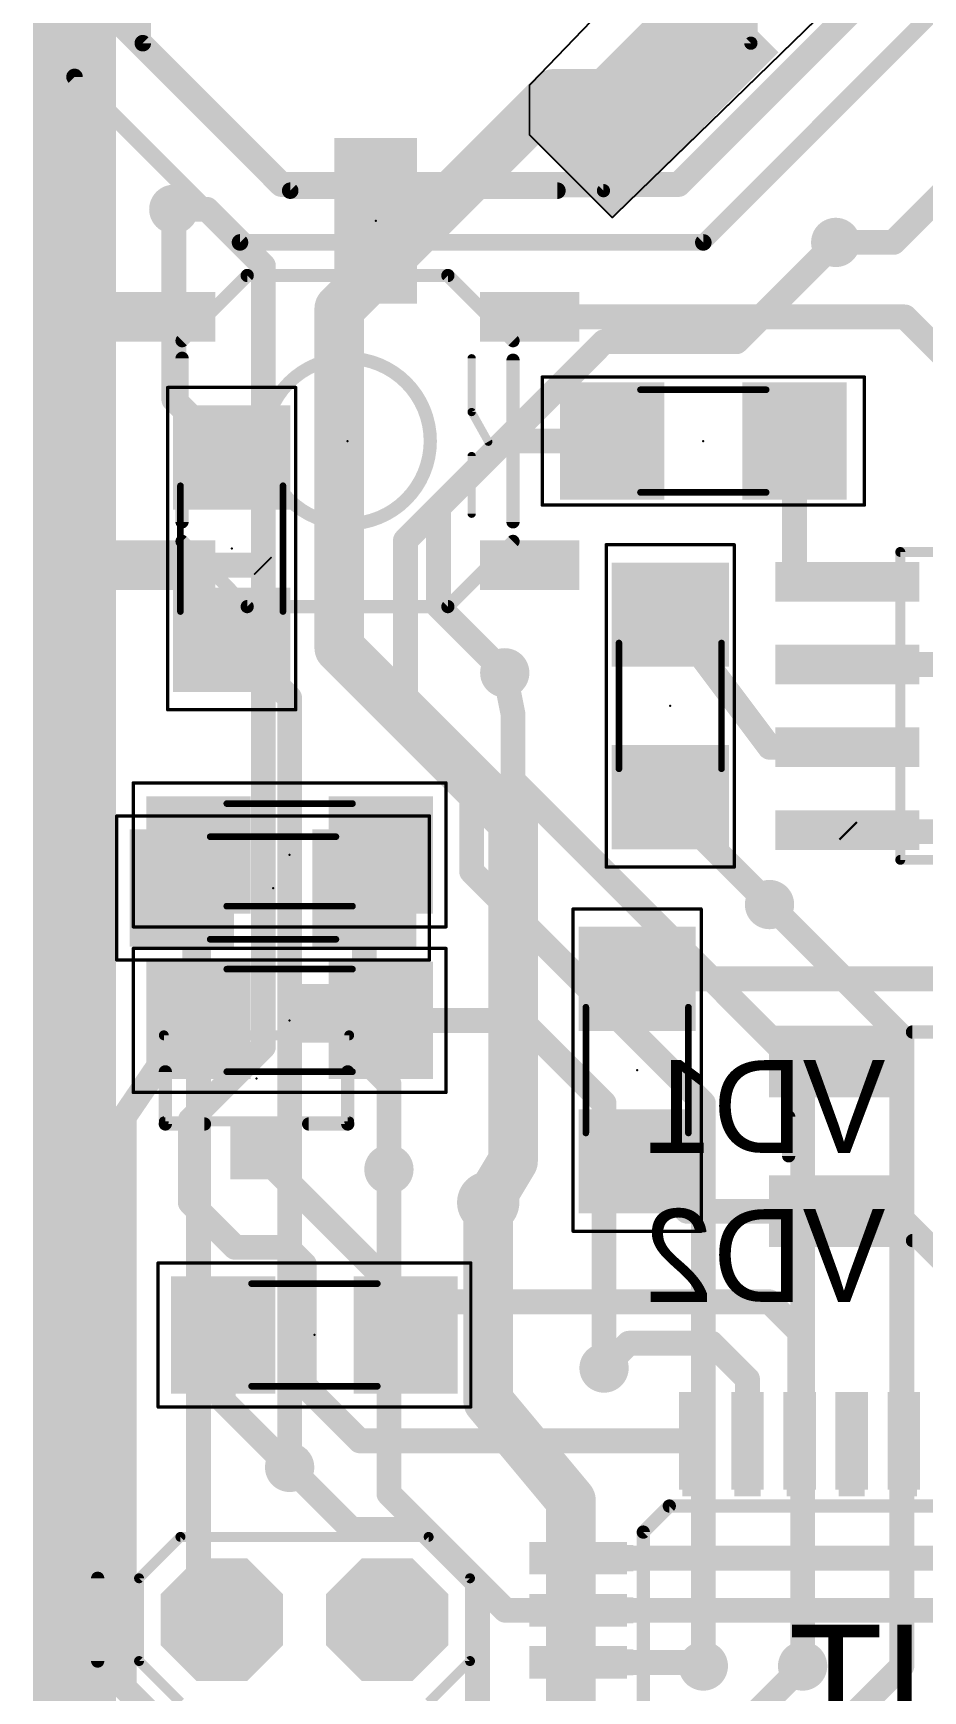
# Model space of a CAD drawing. Extents: x -0.6 to 31.5, y -1.9 to 65.7.
# Drawn here: x -0.64 to 13.02, y 17.4 to 42.83 of the extents above; entities that cross this region are included whole.
import ezdxf
from ezdxf.enums import TextEntityAlignment as Align

# ---------------------------------------------------------------- set-up
doc = ezdxf.new("R2010")
doc.units = 0
for name, color, linetype in [('1', 22, 'CONTINUOUS'), ('16', 175, 'CONTINUOUS'), ('17', 82, 'CONTINUOUS'), ('18', 82, 'CONTINUOUS'), ('21', 253, 'CONTINUOUS'), ('22', 253, 'CONTINUOUS'), ('23', 7, 'CONTINUOUS'), ('24', 7, 'CONTINUOUS'), ('39', 22, 'CONTINUOUS'), ('40', 175, 'CONTINUOUS'), ('51', 253, 'CONTINUOUS'), ('52', 253, 'CONTINUOUS')]:
    doc.layers.add(name, color=color, linetype=linetype)

# ---------------------------------------------------------------- blocks, each defined once
blk = doc.blocks.new('RECT')
blk.add_solid([(-0.5, -0.5), (0.5, -0.5), (-0.5, 0.5), (0.5, 0.5)])
blk = doc.blocks.new('OCTAGONP')
at = {"const_width": 0.5}
blk.add_lwpolyline([(-0.25, -0.1036), (-0.25, 0.1036), (-0.1036, 0.25), (0.1036, 0.25), (0.25, 0.1036), (0.25, -0.1036), (0.1036, -0.25), (-0.1036, -0.25), (-0.25, -0.1036), (-0.25, 0.1036)], dxfattribs=at)
blk = doc.blocks.new('ROUNDV')
at = {"const_width": 0.5}
blk.add_lwpolyline([(0, -0.25, 1), (0, 0.25, 1), (0, -0.25)], format="xyb", dxfattribs=at)

msp = doc.modelspace()

# ---------------------------------------------------------------- linework, layer by layer
at = {"layer": '1'}
for points, const_width in [([(10.287, 45.466), (6.985, 42.037)], 0.0254), ([(8.255, 40.005), (12.7, 44.323)], 0.0254), ([(7.359, 41.903), (4.064, 38.608)], 0.762), ([(8.897, 41.903), (7.359, 41.903)], 0.762), ([(6.985, 42.037), (6.985, 41.275)], 0.0254), ([(14.475, 41.529), (12.57, 39.624)], 0.381), ([(6.985, 41.275), (8.255, 40.005)], 0.0254), ([(2.032, 40.132), (1.524, 40.132)], 0.381), ([(2.8995, 39.2645), (2.032, 40.132)], 0.381), ([(12.57, 39.624), (11.684, 39.624)], 0.381), ([(2.8995, 34.6542), (2.8995, 39.2645)], 0.381), ([(4.064, 38.608), (4.064, 33.401)], 0.762), ([(6.985, 38.481), (12.745, 38.481)], 0.381), ([(12.745, 38.481), (13.716, 37.51)], 0.381), ([(6.604, 36.576), (5.588, 35.56)], 0.381), ([(8.252, 36.576), (6.604, 36.576)], 0.381), ([(11.052, 34.417), (11.052, 36.576)], 0.381), ([(5.588, 35.56), (5.588, 34.036)], 0.381), ([(1.397, 34.671), (2.8827, 34.671)], 0.381), ([(2.8827, 34.671), (2.8995, 34.6542)], 0.381), ([(2.8995, 27.2811), (2.8995, 34.6542)], 0.381), ([(11.8618, 34.417), (11.052, 34.417)], 0.381), ([(5.588, 34.036), (6.604, 33.02)], 0.381), ([(10.671, 31.877), (9.144, 33.912)], 0.381), ([(4.064, 33.401), (6.731, 30.734)], 0.762), ([(11.8618, 33.147), (11.8619, 33.1471)], 0.381), ([(11.8619, 33.1471), (13.716, 33.1471)], 0.381), ([(11.8618, 31.877), (10.671, 31.877)], 0.381), ([(9.144, 31.112), (9.02, 31.112)], 0.381), ([(9.02, 31.112), (10.668, 29.464)], 0.381), ([(6.731, 30.734), (6.731, 25.527)], 0.762), ([(11.8618, 30.607), (11.8862, 30.5826)], 0.381), ([(11.8862, 30.5826), (13.716, 30.5826)], 0.381), ([(1.844, 29.522), (1.648, 29.718)], 0.381), ([(4.448, 28.501), (4.448, 29.718)], 0.381), ([(1.844, 27.797), (1.844, 29.522)], 0.381), ([(3.744, 27.797), (4.448, 28.501)], 0.381), ([(8.766, 28.07), (8.636, 28.324)], 0.381), ([(8.636, 28.324), (13.716, 28.324)], 0.381), ([(9.144, 28.448), (8.766, 28.07)], 0.381), ([(0.762, 26.207), (1.844, 27.797)], 0.381), ([(4.826, 26.715), (3.744, 27.797)], 0.381), ([(1.778, 26.1596), (2.8995, 27.2811)], 0.381), ([(4.826, 25.4), (4.826, 26.715)], 0.381), ([(0.762, 17.4498), (0.762, 26.207)], 0.381), ([(1.778, 24.892), (1.778, 26.1596)], 0.381), ([(2.794, 25.697), (2.794, 25.6928)], 0.381), ([(2.794, 25.6928), (5.3549, 23.1319)], 0.381), ([(6.731, 25.527), (6.35, 24.892)], 0.762), ([(8.7645, 25.3955), (8.636, 25.524)], 0.381), ([(8.7645, 25.3955), (9.148, 25.012)], 0.381), ([(9.402, 24.758), (8.7645, 25.3955)], 0.381), ([(2.4655, 24.2045), (1.778, 24.892)], 0.381), ([(11.612, 24.758), (9.402, 24.758)], 0.381), ([(12.58, 24.758), (11.612, 24.758)], 0.381), ([(13.462, 23.876), (12.58, 24.758)], 0.381), ([(3.2671, 24.2045), (2.4655, 24.2045)], 0.381), ([(3.5275, 23.9441), (3.2671, 24.2045)], 0.381), ([(3.5275, 22.0869), (3.5275, 23.9441)], 0.381), ([(5.3549, 23.1319), (5.591, 23.368)], 0.381), ([(10.668, 23.368), (5.591, 23.368)], 0.381), ([(11.13, 22.906), (10.668, 23.368)], 0.381), ([(5.3549, 23.1319), (5.083, 22.86)], 0.381), ([(2.283, 22.86), (2.283, 21.847)], 0.381), ([(8.509, 22.733), (8.128, 22.352)], 0.381), ([(9.779, 22.733), (8.509, 22.733)], 0.381), ([(10.33, 22.182), (9.779, 22.733)], 0.381), ([(11.13, 21.235), (11.13, 22.906)], 0.381), ([(4.3794, 21.235), (3.5275, 22.0869)], 0.381), ([(10.33, 21.235), (10.33, 22.182)], 0.381), ([(2.283, 21.847), (3.302, 20.828)], 0.381), ([(9.53, 21.235), (4.3794, 21.235)], 0.381), ([(3.302, 20.828), (4.2515, 19.8785)], 0.381), ([(4.2515, 19.8755), (4.2515, 19.8785)], 0.381), ([(5.374, 19.8755), (4.2515, 19.8755)], 0.381), ([(5.374, 19.8755), (6.6145, 18.635)], 0.381), ([(14.093, 19.435), (7.73, 19.435)], 0.381), ([(6.6145, 18.635), (7.73, 18.635)], 0.381), ([(7.73, 18.635), (13.2538, 18.635)], 0.381), ([(7.73, 17.835), (9.597, 17.835)], 0.381), ([(9.597, 17.835), (9.652, 17.78)], 0.381), ([(9.906, 16.51), (11.176, 17.78)], 0.381), ([(2.2606, 15.9512), (0.762, 17.4498)], 0.381)]:
    msp.add_lwpolyline(points, dxfattribs=dict(at, const_width=const_width))
for points, const_width in [([(7.359, 42.0935, 1), (7.359, 41.7125)], 0.381), ([(7.4937, 41.7683, 1), (7.2243, 42.0377)], 0.381), ([(8.897, 41.7125, 1), (8.897, 42.0935)], 0.381), ([(6.9914, 42.037, 1), (6.9787, 42.037)], 0.0127), ([(6.9804, 42.0414, 1), (6.9896, 42.0326)], 0.0127), ([(6.9895, 41.2795, 1), (6.9805, 41.2705)], 0.0127), ([(6.9787, 41.275, 1), (6.9914, 41.275)], 0.0127), ([(1.524, 40.2273, 1), (1.524, 40.0368)], 0.1905), ([(2.0994, 40.1994, 1), (1.9646, 40.0646)], 0.1905), ([(2.032, 40.0368, 1), (2.032, 40.2273)], 0.1905), ([(8.2506, 40.0096, 1), (8.2594, 40.0004)], 0.0127), ([(8.2505, 40.0005, 1), (8.2595, 40.0095)], 0.0127), ([(11.684, 39.7193, 1), (11.684, 39.5288)], 0.1905), ([(12.5026, 39.6914, 1), (12.6374, 39.5566)], 0.1905), ([(12.57, 39.5288, 1), (12.57, 39.7193)], 0.1905), ([(2.9948, 39.2645, 1), (2.8043, 39.2645)], 0.1905), ([(2.8321, 39.1971, 1), (2.9669, 39.3319)], 0.1905), ([(4.2545, 38.608, 1), (3.8735, 38.608)], 0.381), ([(3.9293, 38.7427, 1), (4.1987, 38.4733)], 0.381), ([(6.985, 38.5763, 1), (6.985, 38.3858)], 0.1905), ([(12.8124, 38.5484, 1), (12.6776, 38.4136)], 0.1905), ([(12.745, 38.3858, 1), (12.745, 38.5763)], 0.1905), ([(6.604, 36.6713, 1), (6.604, 36.4808)], 0.1905), ([(6.6714, 36.5086, 1), (6.5366, 36.6434)], 0.1905), ([(8.252, 36.4808, 1), (8.252, 36.6713)], 0.1905), ([(11.1473, 36.576, 1), (10.9568, 36.576)], 0.1905), ([(5.5206, 35.6274, 1), (5.6554, 35.4926)], 0.1905), ([(5.6833, 35.56, 1), (5.4928, 35.56)], 0.1905), ([(1.397, 34.7662, 1), (1.397, 34.5757)], 0.1905), ([(2.9501, 34.7384, 1), (2.8154, 34.6036)], 0.1905), ([(2.8827, 34.5757, 1), (2.8827, 34.7662)], 0.1905), ([(2.9948, 34.6542, 1), (2.8043, 34.6542)], 0.1905), ([(2.8043, 34.6542, 1), (2.9948, 34.6542)], 0.1905), ([(2.8321, 34.5869, 1), (2.9669, 34.7216)], 0.1905), ([(11.052, 34.5123, 1), (11.052, 34.3218)], 0.1905), ([(11.8618, 34.3218, 1), (11.8618, 34.5123)], 0.1905), ([(10.9568, 34.417, 1), (11.1473, 34.417)], 0.1905), ([(5.6554, 34.1034, 1), (5.5206, 33.9686)], 0.1905), ([(5.4928, 34.036, 1), (5.6833, 34.036)], 0.1905), ([(9.2202, 33.9692, 1), (9.0678, 33.8548)], 0.1905), ([(4.1987, 33.5357, 1), (3.9293, 33.2663)], 0.381), ([(3.8735, 33.401, 1), (4.2545, 33.401)], 0.381), ([(11.8619, 33.2424, 1), (11.8619, 33.0519)], 0.1905), ([(11.9293, 33.0798, 1), (11.7946, 33.2145)], 0.1905), ([(6.5366, 32.9526, 1), (6.6714, 33.0874)], 0.1905), ([(11.7944, 33.2144, 1), (11.9292, 33.0796)], 0.1905), ([(10.671, 31.9723, 1), (10.671, 31.7818)], 0.1905), ([(11.8618, 31.7818, 1), (11.8618, 31.9723)], 0.1905), ([(10.5948, 31.8198, 1), (10.7472, 31.9342)], 0.1905), ([(9.0874, 31.1794, 1), (8.9526, 31.0446)], 0.1905), ([(9.02, 31.2073, 1), (9.02, 31.0168)], 0.1905), ([(9.144, 31.0168, 1), (9.144, 31.2073)], 0.1905), ([(6.9215, 30.734, 1), (6.5405, 30.734)], 0.381), ([(6.5963, 30.5993, 1), (6.8657, 30.8687)], 0.381), ([(11.9292, 30.6744, 1), (11.7944, 30.5396)], 0.1905), ([(11.8862, 30.6779, 1), (11.8862, 30.4874)], 0.1905), ([(11.8188, 30.5153, 1), (11.9535, 30.65)], 0.1905), ([(1.7154, 29.7854, 1), (1.5806, 29.6506)], 0.1905), ([(4.5433, 29.718, 1), (4.3528, 29.718)], 0.1905), ([(1.9393, 29.522, 1), (1.7488, 29.522)], 0.1905), ([(1.7766, 29.4546, 1), (1.9114, 29.5894)], 0.1905), ([(10.6006, 29.3966, 1), (10.7354, 29.5314)], 0.1905), ([(4.3528, 28.501, 1), (4.5433, 28.501)], 0.1905), ([(4.5154, 28.4336, 1), (4.3806, 28.5684)], 0.1905), ([(8.7208, 28.3674, 1), (8.5512, 28.2806)], 0.1905), ([(8.636, 28.4193, 1), (8.636, 28.2288)], 0.1905), ([(9.2114, 28.3806, 1), (9.0766, 28.5154)], 0.1905), ([(1.9227, 27.7434, 1), (1.7653, 27.8506)], 0.1905), ([(3.8114, 27.8644, 1), (3.6766, 27.7296)], 0.1905), ([(8.6986, 28.1374, 1), (8.8334, 28.0026)], 0.1905), ([(8.6812, 28.0266, 1), (8.8508, 28.1134)], 0.1905), ([(1.7488, 27.797, 1), (1.9393, 27.797)], 0.1905), ([(3.6766, 27.8644, 1), (3.8114, 27.7296)], 0.1905), ([(2.9669, 27.2138, 1), (2.8321, 27.3485)], 0.1905), ([(2.8043, 27.2811, 1), (2.9948, 27.2811)], 0.1905), ([(4.9213, 26.715, 1), (4.7308, 26.715)], 0.1905), ([(4.7586, 26.6476, 1), (4.8934, 26.7824)], 0.1905), ([(0.8573, 26.207, 1), (0.6667, 26.207)], 0.1905), ([(0.6833, 26.2606, 1), (0.8407, 26.1534)], 0.1905), ([(1.8733, 26.1596, 1), (1.6827, 26.1596)], 0.1905), ([(1.7106, 26.227, 1), (1.8454, 26.0923)], 0.1905), ([(2.8893, 25.697, 1), (2.6987, 25.697)], 0.1905), ([(2.8614, 25.7602, 1), (2.7266, 25.6255)], 0.1905), ([(2.6987, 25.6928, 1), (2.8893, 25.6928)], 0.1905), ([(6.5405, 25.527, 1), (6.9215, 25.527)], 0.381), ([(6.8944, 25.429, 1), (6.5676, 25.625)], 0.381), ([(8.7034, 25.5914, 1), (8.5686, 25.4566)], 0.1905), ([(4.7308, 25.4, 1), (4.9213, 25.4)], 0.1905), ([(8.8318, 25.4629, 1), (8.6971, 25.3282)], 0.1905), ([(8.8318, 25.4629, 1), (8.6971, 25.3282)], 0.1905), ([(8.6971, 25.3282, 1), (8.8318, 25.4629)], 0.1905), ([(1.8454, 24.9594, 1), (1.7106, 24.8246)], 0.1905), ([(1.6827, 24.892, 1), (1.8733, 24.892)], 0.1905), ([(6.1866, 24.99, 1), (6.5134, 24.794)], 0.381), ([(9.0806, 24.9446, 1), (9.2154, 25.0794)], 0.1905), ([(9.402, 24.8533, 1), (9.402, 24.6628)], 0.1905), ([(11.612, 24.8533, 1), (11.612, 24.6628)], 0.1905), ([(11.612, 24.6628, 1), (11.612, 24.8533)], 0.1905), ([(12.6474, 24.8254, 1), (12.5126, 24.6906)], 0.1905), ([(12.58, 24.6628, 1), (12.58, 24.8533)], 0.1905), ([(9.3346, 24.6906, 1), (9.4694, 24.8254)], 0.1905), ([(2.4655, 24.2997, 1), (2.4655, 24.1092)], 0.1905), ([(2.3981, 24.1371, 1), (2.5329, 24.2719)], 0.1905), ([(3.3345, 24.2719, 1), (3.1998, 24.1371)], 0.1905), ([(3.2671, 24.1092, 1), (3.2671, 24.2997)], 0.1905), ([(3.6228, 23.9441, 1), (3.4323, 23.9441)], 0.1905), ([(3.4601, 23.8768, 1), (3.5949, 24.0115)], 0.1905), ([(5.591, 23.4633, 1), (5.591, 23.2728)], 0.1905), ([(5.6584, 23.3006, 1), (5.5236, 23.4354)], 0.1905), ([(10.7354, 23.4354, 1), (10.6006, 23.3006)], 0.1905), ([(10.668, 23.2728, 1), (10.668, 23.4633)], 0.1905), ([(5.2876, 23.1993, 1), (5.4223, 23.0646)], 0.1905), ([(5.4223, 23.0646, 1), (5.2876, 23.1993)], 0.1905), ([(5.2876, 23.0646, 1), (5.4223, 23.1993)], 0.1905), ([(2.3782, 22.86, 1), (2.1877, 22.86)], 0.1905), ([(5.0156, 22.9274, 1), (5.1504, 22.7926)], 0.1905), ([(8.509, 22.8283, 1), (8.509, 22.6378)], 0.1905), ([(8.5764, 22.6656, 1), (8.4416, 22.8004)], 0.1905), ([(9.8464, 22.8004, 1), (9.7116, 22.6656)], 0.1905), ([(9.779, 22.6378, 1), (9.779, 22.8283)], 0.1905), ([(11.2253, 22.906, 1), (11.0348, 22.906)], 0.1905), ([(11.0627, 22.8386, 1), (11.1974, 22.9733)], 0.1905), ([(8.0606, 22.4194, 1), (8.1954, 22.2846)], 0.1905), ([(3.5949, 22.1542, 1), (3.4601, 22.0195)], 0.1905), ([(3.4323, 22.0869, 1), (3.6228, 22.0869)], 0.1905), ([(10.4253, 22.182, 1), (10.2348, 22.182)], 0.1905), ([(10.2627, 22.1146, 1), (10.3974, 22.2493)], 0.1905), ([(2.3504, 21.9144, 1), (2.2156, 21.7796)], 0.1905), ([(2.1877, 21.847, 1), (2.3782, 21.847)], 0.1905), ([(4.3794, 21.3303, 1), (4.3794, 21.1398)], 0.1905), ([(4.312, 21.1677, 1), (4.4467, 21.3024)], 0.1905), ([(9.53, 21.1398, 1), (9.53, 21.3303)], 0.1905), ([(10.2348, 21.235, 1), (10.4253, 21.235)], 0.1905), ([(11.0348, 21.235, 1), (11.2253, 21.235)], 0.1905), ([(3.3694, 20.8954, 1), (3.2346, 20.7606)], 0.1905), ([(3.2346, 20.7606, 1), (3.3694, 20.8954)], 0.1905), ([(4.3468, 19.8785, 1), (4.1562, 19.8785)], 0.1905), ([(4.2515, 19.9708, 1), (4.2515, 19.7803)], 0.1905), ([(4.1562, 19.8755, 1), (4.3468, 19.8755)], 0.1905), ([(4.1841, 19.8111, 1), (4.3189, 19.9459)], 0.1905), ([(5.4414, 19.9429, 1), (5.3066, 19.8081)], 0.1905), ([(5.374, 19.7803, 1), (5.374, 19.9708)], 0.1905), ([(7.73, 19.5303, 1), (7.73, 19.3398)], 0.1905), ([(6.6145, 18.7303, 1), (6.6145, 18.5398)], 0.1905), ([(7.73, 18.7303, 1), (7.73, 18.5398)], 0.1905), ([(7.73, 18.5398, 1), (7.73, 18.7303)], 0.1905), ([(6.5471, 18.5677, 1), (6.6818, 18.7024)], 0.1905), ([(7.73, 17.9303, 1), (7.73, 17.7398)], 0.1905), ([(9.6643, 17.9024, 1), (9.5296, 17.7677)], 0.1905), ([(9.5846, 17.7126, 1), (9.7194, 17.8474)], 0.1905), ([(9.597, 17.7398, 1), (9.597, 17.9303)], 0.1905), ([(11.2434, 17.7126, 1), (11.1086, 17.8474)], 0.1905), ([(0.8294, 17.5172, 1), (0.6946, 17.3824)], 0.1905), ([(0.6667, 17.4498, 1), (0.8573, 17.4498)], 0.1905)]:
    msp.add_lwpolyline(points, format="xyb", dxfattribs=dict(at, const_width=const_width))
at = {"layer": '16'}
for points, const_width in [([(9.271, 40.513), (13.208, 44.45)], 0.381), ([(0, 43.688), (3.175, 40.513)], 0.381), ([(9.652, 39.624), (13.462, 43.434)], 0.254), ([(0, 0), (0, 42.164)], 0.254), ([(0, 42.164), (2.54, 39.624)], 0.254), ([(3.175, 40.513), (9.271, 40.513)], 0.381), ([(1.524, 37.214), (1.524, 40.132)], 0.381), ([(2.54, 39.624), (9.652, 39.624)], 0.254), ([(10.16, 38.1), (11.684, 39.624)], 0.381), ([(5.08, 35.052), (8.128, 38.1)], 0.381), ([(8.128, 38.1), (10.16, 38.1)], 0.381), ([(2.413, 36.325), (1.524, 37.214)], 0.381), ([(3.048, 36.96), (2.413, 36.325)], 0.381), ([(5.08, 32.512), (5.08, 35.052)], 0.381), ([(3.302, 32.636), (2.413, 33.525)], 0.381), ([(6.731, 32.385), (6.604, 33.02)], 0.381), ([(3.302, 20.828), (3.302, 32.636)], 0.381), ([(6.096, 31.496), (5.08, 32.512)], 0.381), ([(6.731, 31.369), (6.731, 32.385)], 0.381), ([(6.096, 29.972), (6.096, 31.496)], 0.381), ([(11.176, 26.924), (6.731, 31.369)], 0.381), ([(1.902, 30.226), (1.902, 27.686)], 0.381), ([(9.652, 26.416), (6.096, 29.972)], 0.381), ([(12.7, 27.432), (10.668, 29.464)], 0.381), ([(1.902, 27.686), (1.902, 18.8498)], 0.381), ([(4.702, 27.686), (6.858, 27.686)], 0.381), ([(6.858, 27.686), (8.128, 26.416)], 0.381), ([(12.7, 17.78), (12.7, 27.432)], 0.381), ([(11.176, 17.78), (11.176, 26.924)], 0.381), ([(8.128, 26.416), (8.128, 22.352)], 0.381), ([(9.652, 17.78), (9.652, 26.416)], 0.381), ([(4.826, 20.4235), (4.826, 25.4)], 0.381), ([(6.35, 24.892), (6.35, 21.844)], 0.762), ([(6.35, 21.844), (7.62, 20.32)], 0.762), ([(6.1849, 19.0646), (4.826, 20.4235)], 0.381), ([(7.62, 20.32), (7.62, 10.16)], 0.762), ([(6.1849, 9.7155), (6.1849, 19.0646)], 0.381), ([(1.902, 18.8498), (2.2606, 18.4912)], 0.381), ([(10.414, 15.494), (12.7, 17.78)], 0.381)]:
    msp.add_lwpolyline(points, dxfattribs=dict(at, const_width=const_width))
for points, const_width in [([(0.0635, 42.164, 1), (-0.0635, 42.164)], 0.127), ([(0.0449, 42.2089, 1), (-0.0449, 42.1191)], 0.127), ([(3.175, 40.6083, 1), (3.175, 40.4178)], 0.1905), ([(9.271, 40.4178, 1), (9.271, 40.6083)], 0.1905), ([(3.1076, 40.4456, 1), (3.2424, 40.5804)], 0.1905), ([(9.2036, 40.5804, 1), (9.3384, 40.4456)], 0.1905), ([(1.6193, 40.132, 1), (1.4287, 40.132)], 0.1905), ([(2.54, 39.6875, 1), (2.54, 39.5605)], 0.127), ([(2.4951, 39.5791, 1), (2.5849, 39.6689)], 0.127), ([(9.6071, 39.6689, 1), (9.6969, 39.5791)], 0.127), ([(9.652, 39.5605, 1), (9.652, 39.6875)], 0.127), ([(11.7514, 39.5566, 1), (11.6166, 39.6914)], 0.1905), ([(8.128, 38.1953, 1), (8.128, 38.0048)], 0.1905), ([(8.1954, 38.0326, 1), (8.0606, 38.1674)], 0.1905), ([(10.0926, 38.1674, 1), (10.2274, 38.0326)], 0.1905), ([(10.16, 38.0048, 1), (10.16, 38.1953)], 0.1905), ([(1.5914, 37.2814, 1), (1.4566, 37.1466)], 0.1905), ([(1.4287, 37.214, 1), (1.6193, 37.214)], 0.1905), ([(3.1154, 36.8926, 1), (2.9806, 37.0274)], 0.1905), ([(2.3456, 36.3924, 1), (2.4804, 36.2576)], 0.1905), ([(2.3456, 36.2576, 1), (2.4804, 36.3924)], 0.1905), ([(5.0126, 35.1194, 1), (5.1474, 34.9846)], 0.1905), ([(5.1753, 35.052, 1), (4.9848, 35.052)], 0.1905), ([(2.4804, 33.5924, 1), (2.3456, 33.4576)], 0.1905), ([(6.6974, 33.0387, 1), (6.5106, 33.0013)], 0.1905), ([(3.3973, 32.636, 1), (3.2067, 32.636)], 0.1905), ([(3.2346, 32.5686, 1), (3.3694, 32.7034)], 0.1905), ([(5.1474, 32.5794, 1), (5.0126, 32.4446)], 0.1905), ([(4.9848, 32.512, 1), (5.1753, 32.512)], 0.1905), ([(6.8263, 32.385, 1), (6.6358, 32.385)], 0.1905), ([(6.6376, 32.3663, 1), (6.8244, 32.4037)], 0.1905), ([(6.1913, 31.496, 1), (6.0008, 31.496)], 0.1905), ([(6.0286, 31.4286, 1), (6.1634, 31.5634)], 0.1905), ([(6.7984, 31.4364, 1), (6.6636, 31.3016)], 0.1905), ([(6.6358, 31.369, 1), (6.8263, 31.369)], 0.1905), ([(1.9973, 30.226, 1), (1.8068, 30.226)], 0.1905), ([(6.1634, 30.0394, 1), (6.0286, 29.9046)], 0.1905), ([(6.0008, 29.972, 1), (6.1913, 29.972)], 0.1905), ([(10.7354, 29.5314, 1), (10.6006, 29.3966)], 0.1905), ([(1.9973, 27.686, 1), (1.8068, 27.686)], 0.1905), ([(1.8068, 27.686, 1), (1.9973, 27.686)], 0.1905), ([(4.702, 27.7812, 1), (4.702, 27.5907)], 0.1905), ([(6.9254, 27.7534, 1), (6.7906, 27.6186)], 0.1905), ([(6.858, 27.5907, 1), (6.858, 27.7812)], 0.1905), ([(12.7953, 27.432, 1), (12.6048, 27.432)], 0.1905), ([(12.6326, 27.3646, 1), (12.7674, 27.4994)], 0.1905), ([(11.2713, 26.924, 1), (11.0808, 26.924)], 0.1905), ([(11.1086, 26.8566, 1), (11.2434, 26.9914)], 0.1905), ([(8.2233, 26.416, 1), (8.0328, 26.416)], 0.1905), ([(8.0606, 26.3486, 1), (8.1954, 26.4834)], 0.1905), ([(9.7473, 26.416, 1), (9.5568, 26.416)], 0.1905), ([(9.5846, 26.3486, 1), (9.7194, 26.4834)], 0.1905), ([(4.9213, 25.4, 1), (4.7308, 25.4)], 0.1905), ([(6.5405, 24.892, 1), (6.1595, 24.892)], 0.381), ([(8.0328, 22.352, 1), (8.2233, 22.352)], 0.1905), ([(6.4963, 21.966, 1), (6.2037, 21.722)], 0.381), ([(6.1595, 21.844, 1), (6.5405, 21.844)], 0.381), ([(3.2067, 20.828, 1), (3.3973, 20.828)], 0.1905), ([(4.8934, 20.4909, 1), (4.7586, 20.3561)], 0.1905), ([(7.8105, 20.32, 1), (7.4295, 20.32)], 0.381), ([(7.4737, 20.198, 1), (7.7663, 20.442)], 0.381), ([(4.7308, 20.4235, 1), (4.9213, 20.4235)], 0.1905), ([(6.2802, 19.0646, 1), (6.0897, 19.0646)], 0.1905), ([(6.1175, 18.9972, 1), (6.2523, 19.132)], 0.1905), ([(1.9694, 18.9172, 1), (1.8346, 18.7824)], 0.1905), ([(1.8068, 18.8498, 1), (1.9973, 18.8498)], 0.1905), ([(2.1932, 18.4238, 1), (2.328, 18.5586)], 0.1905), ([(9.5568, 17.78, 1), (9.7473, 17.78)], 0.1905), ([(11.0808, 17.78, 1), (11.2713, 17.78)], 0.1905), ([(12.6048, 17.78, 1), (12.7953, 17.78)], 0.1905), ([(12.7674, 17.7126, 1), (12.6326, 17.8474)], 0.1905)]:
    msp.add_lwpolyline(points, format="xyb", dxfattribs=dict(at, const_width=const_width))
at = {"layer": '21'}
for points, const_width in [([(0, 62.484), (0, 2.54)], 1.27), ([(1.0481, 42.6808), (1.0481, 46.7821)], 0.254), ([(3.3108, 40.4181), (1.0481, 42.6808)], 0.254), ([(7.4121, 40.4181), (3.3108, 40.4181)], 0.254), ([(2.651, 39.116), (5.731, 39.116)], 0.2032), ([(1.651, 35.336), (1.651, 37.846)], 0.2032), ([(6.731, 37.816), (6.731, 35.336)], 0.2032), ([(16.281, 34.874), (12.675, 34.874)], 0.1524), ([(5.731, 34.036), (2.651, 34.036)], 0.2032), ([(12.675, 30.15), (16.281, 30.15)], 0.1524), ([(12.862, 27.508), (14.062, 27.508)], 0.2032), ([(1.394, 26.097), (1.394, 26.897)], 0.2032), ([(4.194, 26.097), (4.194, 26.897)], 0.2032), ([(10.962, 25.608), (10.962, 26.208)], 0.2032), ([(1.994, 26.097), (1.394, 26.097)], 0.2032), ([(3.594, 26.097), (4.194, 26.097)], 0.2032), ([(14.062, 24.308), (12.862, 24.308)], 0.2032), ([(8.73, 19.835), (9.13, 20.235)], 0.2032), ([(9.13, 20.235), (17.93, 20.235)], 0.2032), ([(8.73, 11.035), (8.73, 19.835)], 0.2032), ([(1.6256, 19.7612), (0.9906, 19.1262)], 0.1524), ([(1.6256, 19.7612), (5.4356, 19.7612)], 0.1524), ([(5.4356, 19.7612), (6.0706, 19.1262)], 0.1524), ([(0.3556, 19.1262), (0.3556, 17.8562)], 0.2032), ([(0.9906, 19.1262), (0.9906, 17.8562)], 0.1524), ([(6.0706, 19.1262), (6.0706, 17.8562)], 0.1524), ([(0.9906, 17.8562), (1.6256, 17.2212)], 0.1524), ([(6.0706, 17.8562), (5.4356, 17.2212)], 0.1524)]:
    msp.add_lwpolyline(points, dxfattribs=dict(at, const_width=const_width))
for points, const_width in [([(1.093, 42.7257, 1), (1.0032, 42.6359)], 0.127), ([(0.9846, 42.6808, 1), (1.1116, 42.6808)], 0.127), ([(3.3108, 40.4816, 1), (3.3108, 40.3546)], 0.127), ([(3.2659, 40.3732, 1), (3.3557, 40.463)], 0.127), ([(7.4121, 40.3546, 1), (7.4121, 40.4816)], 0.127), ([(2.651, 39.1668, 1), (2.651, 39.0652)], 0.1016), ([(5.731, 39.0652, 1), (5.731, 39.1668)], 0.1016), ([(1.7018, 37.846, 1), (1.6002, 37.846)], 0.1016), ([(4.191, 35.306, 1), (4.191, 37.846, 1), (4.191, 35.306)], 0.2032), ([(6.7818, 37.816, 1), (6.6802, 37.816)], 0.1016), ([(1.6002, 35.336, 1), (1.7018, 35.336)], 0.1016), ([(6.6802, 35.336, 1), (6.7818, 35.336)], 0.1016), ([(12.675, 34.9121, 1), (12.675, 34.8359)], 0.0762), ([(2.651, 34.0868, 1), (2.651, 33.9852)], 0.1016), ([(5.731, 33.9852, 1), (5.731, 34.0868)], 0.1016), ([(12.675, 30.1881, 1), (12.675, 30.1119)], 0.0762), ([(12.862, 27.5588, 1), (12.862, 27.4572)], 0.1016), ([(1.4448, 26.897, 1), (1.3432, 26.897)], 0.1016), ([(4.2448, 26.897, 1), (4.1432, 26.897)], 0.1016), ([(11.0128, 26.208, 1), (10.9112, 26.208)], 0.1016), ([(1.394, 26.1478, 1), (1.394, 26.0462)], 0.1016), ([(1.3432, 26.097, 1), (1.4448, 26.097)], 0.1016), ([(1.994, 26.0462, 1), (1.994, 26.1478)], 0.1016), ([(3.594, 26.1478, 1), (3.594, 26.0462)], 0.1016), ([(4.1432, 26.097, 1), (4.2448, 26.097)], 0.1016), ([(4.194, 26.0462, 1), (4.194, 26.1478)], 0.1016), ([(10.9112, 25.608, 1), (11.0128, 25.608)], 0.1016), ([(12.862, 24.3588, 1), (12.862, 24.2572)], 0.1016), ([(9.13, 20.2858, 1), (9.13, 20.1842)], 0.1016), ([(9.1659, 20.1991, 1), (9.0941, 20.2709)], 0.1016), ([(8.7808, 19.835, 1), (8.6792, 19.835)], 0.1016), ([(8.6941, 19.8709, 1), (8.7659, 19.7991)], 0.1016), ([(1.6256, 19.7993, 1), (1.6256, 19.7231)], 0.0762), ([(1.6525, 19.7343, 1), (1.5987, 19.7881)], 0.0762), ([(5.4625, 19.7881, 1), (5.4087, 19.7343)], 0.0762), ([(5.4356, 19.7231, 1), (5.4356, 19.7993)], 0.0762), ([(0.4064, 19.1262, 1), (0.3048, 19.1262)], 0.1016), ([(1.0287, 19.1262, 1), (0.9525, 19.1262)], 0.0762), ([(0.9637, 19.1531, 1), (1.0175, 19.0993)], 0.0762), ([(6.1087, 19.1262, 1), (6.0325, 19.1262)], 0.0762), ([(6.0437, 19.0993, 1), (6.0975, 19.1531)], 0.0762), ([(0.3048, 17.8562, 1), (0.4064, 17.8562)], 0.1016), ([(0.9525, 17.8562, 1), (1.0287, 17.8562)], 0.0762), ([(1.0175, 17.8831, 1), (0.9637, 17.8293)], 0.0762), ([(6.0325, 17.8562, 1), (6.1087, 17.8562)], 0.0762), ([(6.0975, 17.8293, 1), (6.0437, 17.8831)], 0.0762)]:
    msp.add_lwpolyline(points, format="xyb", dxfattribs=dict(at, const_width=const_width))
at = {"layer": '22', "const_width": 0.762}
for points in [[(0, 43.125), (0, 42.8964)], [(0, 41.4867), (0, 37.5356)], [(0, 36.1259), (0, 35.8973)], [(0, 34.4876), (0, 30.5364)], [(0, 29.1267), (0, 28.8981)], [(0, 27.4884), (0, 23.5373)], [(0, 22.1276), (0, 21.899)], [(0, 20.4893), (0, 16.5382)]]:
    msp.add_lwpolyline(points, dxfattribs=at)
at = {"layer": '22', "const_width": 0.381}
for points in [[(-0.1905, 42.8964, 1), (0.1905, 42.8964)], [(0.1905, 41.4867, 1), (-0.1905, 41.4867)], [(-0.1905, 37.5356, 1), (0.1905, 37.5356)], [(0.1905, 36.1259, 1), (-0.1905, 36.1259)], [(-0.1905, 35.8973, 1), (0.1905, 35.8973)], [(0.1905, 34.4876, 1), (-0.1905, 34.4876)], [(-0.1905, 30.5364, 1), (0.1905, 30.5364)], [(0.1905, 29.1267, 1), (-0.1905, 29.1267)], [(-0.1905, 28.8981, 1), (0.1905, 28.8981)], [(0.1905, 27.4884, 1), (-0.1905, 27.4884)], [(-0.1905, 23.5373, 1), (0.1905, 23.5373)], [(0.1905, 22.1276, 1), (-0.1905, 22.1276)], [(-0.1905, 21.899, 1), (0.1905, 21.899)], [(0.1905, 20.4893, 1), (-0.1905, 20.4893)]]:
    msp.add_lwpolyline(points, format="xyb", dxfattribs=at)
at = {"layer": '23'}
for p in [(4.191, 36.576), (9.652, 36.576), (9.144, 32.512), (3.048, 29.718), (2.794, 26.797), (8.636, 26.924), (3.683, 22.86)]:
    msp.add_point(p, dxfattribs=at)
at = {"layer": '24'}
for p in [(4.6228, 39.9542), (2.413, 34.925), (3.302, 30.226), (3.302, 27.686)]:
    msp.add_point(p, dxfattribs=at)
at = {"layer": '39', "const_width": 0.0508}
for points in [[(7.179, 37.559), (12.125, 37.559)], [(7.179, 35.593), (7.179, 37.559)], [(12.125, 37.559), (12.125, 35.593)], [(12.125, 35.593), (7.179, 35.593)], [(8.161, 30.039), (8.161, 34.985)], [(8.161, 34.985), (10.127, 34.985)], [(10.127, 34.985), (10.127, 30.039)], [(0.6477, 30.8229), (5.4483, 30.8229)], [(0.6477, 28.6131), (0.6477, 30.8229)], [(5.4483, 30.8229), (5.4483, 28.6131)], [(10.127, 30.039), (8.161, 30.039)], [(7.653, 24.451), (7.653, 29.397)], [(7.653, 29.397), (9.619, 29.397)], [(9.619, 29.397), (9.619, 24.451)], [(5.4483, 28.6131), (0.6477, 28.6131)], [(9.619, 24.451), (7.653, 24.451)], [(1.2827, 23.9649), (6.0833, 23.9649)], [(1.2827, 21.7551), (1.2827, 23.9649)], [(6.0833, 23.9649), (6.0833, 21.7551)], [(6.0833, 21.7551), (1.2827, 21.7551)]]:
    msp.add_lwpolyline(points, dxfattribs=at)
at = {"layer": '39', "const_width": 0.0254}
for points in [[(7.179, 37.5717, 1), (7.179, 37.5463)], [(7.1917, 37.559, 1), (7.1663, 37.559)], [(12.1377, 37.559, 1), (12.1123, 37.559)], [(12.125, 37.5463, 1), (12.125, 37.5717)], [(7.179, 35.6057, 1), (7.179, 35.5803)], [(12.125, 35.5803, 1), (12.125, 35.6057)], [(7.1663, 35.593, 1), (7.1917, 35.593)], [(12.1123, 35.593, 1), (12.1377, 35.593)], [(8.1737, 34.985, 1), (8.1483, 34.985)], [(8.161, 34.9977, 1), (8.161, 34.9723)], [(10.1397, 34.985, 1), (10.1143, 34.985)], [(10.127, 34.9723, 1), (10.127, 34.9977)], [(0.6477, 30.8356, 1), (0.6477, 30.8102)], [(0.6604, 30.8229, 1), (0.635, 30.8229)], [(5.461, 30.8229, 1), (5.4356, 30.8229)], [(5.4483, 30.8102, 1), (5.4483, 30.8356)], [(8.161, 30.0517, 1), (8.161, 30.0263)], [(8.1483, 30.039, 1), (8.1737, 30.039)], [(10.1143, 30.039, 1), (10.1397, 30.039)], [(10.127, 30.0263, 1), (10.127, 30.0517)], [(7.6657, 29.397, 1), (7.6403, 29.397)], [(7.653, 29.4097, 1), (7.653, 29.3843)], [(9.6317, 29.397, 1), (9.6063, 29.397)], [(9.619, 29.3843, 1), (9.619, 29.4097)], [(0.6477, 28.6258, 1), (0.6477, 28.6004)], [(0.635, 28.6131, 1), (0.6604, 28.6131)], [(5.4356, 28.6131, 1), (5.461, 28.6131)], [(5.4483, 28.6004, 1), (5.4483, 28.6258)], [(7.653, 24.4637, 1), (7.653, 24.4383)], [(7.6403, 24.451, 1), (7.6657, 24.451)], [(9.6063, 24.451, 1), (9.6317, 24.451)], [(9.619, 24.4383, 1), (9.619, 24.4637)], [(1.2827, 23.9776, 1), (1.2827, 23.9522)], [(1.2954, 23.9649, 1), (1.27, 23.9649)], [(6.096, 23.9649, 1), (6.0706, 23.9649)], [(6.0833, 23.9522, 1), (6.0833, 23.9776)], [(1.2827, 21.7678, 1), (1.2827, 21.7424)], [(1.27, 21.7551, 1), (1.2954, 21.7551)], [(6.0706, 21.7551, 1), (6.096, 21.7551)], [(6.0833, 21.7424, 1), (6.0833, 21.7678)]]:
    msp.add_lwpolyline(points, format="xyb", dxfattribs=at)
at = {"layer": '40', "const_width": 0.0508}
for points in [[(1.43, 37.398), (1.43, 32.452)], [(3.396, 37.398), (1.43, 37.398)], [(3.396, 32.452), (3.396, 37.398)], [(1.43, 32.452), (3.396, 32.452)], [(5.7023, 31.3309), (0.9017, 31.3309)], [(0.9017, 31.3309), (0.9017, 29.1211)], [(5.7023, 29.1211), (5.7023, 31.3309)], [(0.9017, 29.1211), (5.7023, 29.1211)], [(5.7023, 28.7909), (0.9017, 28.7909)], [(0.9017, 28.7909), (0.9017, 26.5811)], [(5.7023, 26.5811), (5.7023, 28.7909)], [(0.9017, 26.5811), (5.7023, 26.5811)]]:
    msp.add_lwpolyline(points, dxfattribs=at)
at = {"layer": '40', "const_width": 0.0254}
for points in [[(1.4427, 37.398, 1), (1.4173, 37.398)], [(1.43, 37.4107, 1), (1.43, 37.3853)], [(3.4087, 37.398, 1), (3.3833, 37.398)], [(3.396, 37.3853, 1), (3.396, 37.4107)], [(1.43, 32.4647, 1), (1.43, 32.4393)], [(1.4173, 32.452, 1), (1.4427, 32.452)], [(3.3833, 32.452, 1), (3.4087, 32.452)], [(3.396, 32.4393, 1), (3.396, 32.4647)], [(0.9017, 31.3436, 1), (0.9017, 31.3182)], [(0.9144, 31.3309, 1), (0.889, 31.3309)], [(5.715, 31.3309, 1), (5.6896, 31.3309)], [(5.7023, 31.3182, 1), (5.7023, 31.3436)], [(0.9017, 29.1338, 1), (0.9017, 29.1084)], [(0.889, 29.1211, 1), (0.9144, 29.1211)], [(5.6896, 29.1211, 1), (5.715, 29.1211)], [(5.7023, 29.1084, 1), (5.7023, 29.1338)], [(0.9017, 28.8036, 1), (0.9017, 28.7782)], [(0.9144, 28.7909, 1), (0.889, 28.7909)], [(5.715, 28.7909, 1), (5.6896, 28.7909)], [(5.7023, 28.7782, 1), (5.7023, 28.8036)], [(0.9017, 26.5938, 1), (0.9017, 26.5684)], [(0.889, 26.5811, 1), (0.9144, 26.5811)], [(5.6896, 26.5811, 1), (5.715, 26.5811)], [(5.7023, 26.5684, 1), (5.7023, 26.5938)]]:
    msp.add_lwpolyline(points, format="xyb", dxfattribs=at)
at = {"layer": '51'}
for points, const_width in [([(1.0481, 42.6808), (1.0481, 47.4892)], 0.2032), ([(10.3819, 47.4892), (10.3819, 42.6808)], 0.2032), ([(3.3108, 40.4181), (1.0481, 42.6808)], 0.2032), ([(10.3819, 42.6808), (8.1192, 40.4181)], 0.2032), ([(8.1192, 40.4181), (3.3108, 40.4181)], 0.2032), ([(1.651, 38.116), (2.651, 39.116)], 0.2032), ([(5.731, 39.116), (6.731, 38.116)], 0.2032), ([(6.096, 37.846), (6.096, 37.021)], 0.127), ([(8.687, 37.363), (10.617, 37.363)], 0.1016), ([(6.096, 37.021), (6.351, 36.566)], 0.127), ([(6.096, 36.346), (6.096, 35.461)], 0.127), ([(8.687, 35.789), (10.617, 35.789)], 0.1016), ([(2.651, 34.036), (1.651, 35.036)], 0.2032), ([(6.731, 35.036), (5.731, 34.036)], 0.2032), ([(12.675, 34.874), (12.675, 30.15)], 0.1524), ([(8.357, 31.547), (8.357, 33.477)], 0.1016), ([(9.931, 31.547), (9.931, 33.477)], 0.1016), ([(4.013, 30.505), (2.083, 30.505)], 0.1016), ([(4.013, 28.931), (2.083, 28.931)], 0.1016), ([(7.849, 27.889), (7.849, 25.959)], 0.1016), ([(9.423, 27.889), (9.423, 25.959)], 0.1016), ([(1.3716, 26.1366), (1.3716, 27.4574)], 0.1524), ([(1.3716, 27.4574), (4.2164, 27.4574)], 0.1524), ([(4.2164, 27.4574), (4.2164, 26.1366)], 0.1524), ([(4.2164, 26.1366), (1.3716, 26.1366)], 0.1524), ([(2.718, 23.647), (4.648, 23.647)], 0.1016), ([(2.718, 22.073), (4.648, 22.073)], 0.1016)]:
    msp.add_lwpolyline(points, dxfattribs=dict(at, const_width=const_width))
for points, const_width in [([(1.084, 42.7168, 1), (1.0122, 42.6449)], 0.1016), ([(10.4178, 42.6449, 1), (10.346, 42.7168)], 0.1016), ([(0.9973, 42.6808, 1), (1.0989, 42.6808)], 0.1016), ([(10.3311, 42.6808, 1), (10.4327, 42.6808)], 0.1016), ([(3.3108, 40.4689, 1), (3.3108, 40.3673)], 0.1016), ([(3.2749, 40.3822, 1), (3.3468, 40.454)], 0.1016), ([(8.0832, 40.454, 1), (8.1551, 40.3822)], 0.1016), ([(8.1192, 40.3673, 1), (8.1192, 40.4689)], 0.1016), ([(2.6869, 39.0801, 1), (2.6151, 39.1519)], 0.1016), ([(5.7669, 39.1519, 1), (5.6951, 39.0801)], 0.1016), ([(1.6151, 38.1519, 1), (1.6869, 38.0801)], 0.1016), ([(6.6951, 38.0801, 1), (6.7669, 38.1519)], 0.1016), ([(6.1277, 37.846, 1), (6.0643, 37.846)], 0.0635), ([(8.687, 37.3884, 1), (8.687, 37.3376)], 0.0508), ([(10.617, 37.3376, 1), (10.617, 37.3884)], 0.0508), ([(6.1237, 37.0365, 1), (6.0683, 37.0055)], 0.0635), ([(6.0643, 37.021, 1), (6.1277, 37.021)], 0.0635), ([(6.1277, 36.346, 1), (6.0643, 36.346)], 0.0635), ([(6.3233, 36.5505, 1), (6.3787, 36.5815)], 0.0635), ([(8.687, 35.8144, 1), (8.687, 35.7636)], 0.0508), ([(10.617, 35.7636, 1), (10.617, 35.8144)], 0.0508), ([(6.0643, 35.461, 1), (6.1277, 35.461)], 0.0635), ([(1.6869, 35.0719, 1), (1.6151, 35.0001)], 0.1016), ([(6.7669, 35.0001, 1), (6.6951, 35.0719)], 0.1016), ([(12.7131, 34.874, 1), (12.6369, 34.874)], 0.0762), ([(2.6151, 34.0001, 1), (2.6869, 34.0719)], 0.1016), ([(5.6951, 34.0719, 1), (5.7669, 34.0001)], 0.1016), ([(8.3824, 33.477, 1), (8.3316, 33.477)], 0.0508), ([(9.9564, 33.477, 1), (9.9056, 33.477)], 0.0508), ([(8.3316, 31.547, 1), (8.3824, 31.547)], 0.0508), ([(9.9056, 31.547, 1), (9.9564, 31.547)], 0.0508), ([(2.083, 30.5304, 1), (2.083, 30.4796)], 0.0508), ([(4.013, 30.4796, 1), (4.013, 30.5304)], 0.0508), ([(12.6369, 30.15, 1), (12.7131, 30.15)], 0.0762), ([(2.083, 28.9564, 1), (2.083, 28.9056)], 0.0508), ([(4.013, 28.9056, 1), (4.013, 28.9564)], 0.0508), ([(7.8744, 27.889, 1), (7.8236, 27.889)], 0.0508), ([(9.4484, 27.889, 1), (9.3976, 27.889)], 0.0508), ([(1.4097, 27.4574, 1), (1.3335, 27.4574)], 0.0762), ([(1.3716, 27.4955, 1), (1.3716, 27.4193)], 0.0762), ([(4.2545, 27.4574, 1), (4.1783, 27.4574)], 0.0762), ([(4.2164, 27.4193, 1), (4.2164, 27.4955)], 0.0762), ([(1.3716, 26.1747, 1), (1.3716, 26.0985)], 0.0762), ([(4.2164, 26.0985, 1), (4.2164, 26.1747)], 0.0762), ([(1.3335, 26.1366, 1), (1.4097, 26.1366)], 0.0762), ([(4.1783, 26.1366, 1), (4.2545, 26.1366)], 0.0762), ([(7.8236, 25.959, 1), (7.8744, 25.959)], 0.0508), ([(9.3976, 25.959, 1), (9.4484, 25.959)], 0.0508), ([(2.718, 23.6724, 1), (2.718, 23.6216)], 0.0508), ([(4.648, 23.6216, 1), (4.648, 23.6724)], 0.0508), ([(2.718, 22.0984, 1), (2.718, 22.0476)], 0.0508), ([(4.648, 22.0476, 1), (4.648, 22.0984)], 0.0508)]:
    msp.add_lwpolyline(points, format="xyb", dxfattribs=dict(at, const_width=const_width))
at = {"layer": '52', "const_width": 0.1016}
for points in [[(1.626, 33.96), (1.626, 35.89)], [(3.2, 33.96), (3.2, 35.89)], [(2.337, 31.013), (4.267, 31.013)], [(2.337, 29.439), (4.267, 29.439)], [(4.267, 28.473), (2.337, 28.473)], [(4.267, 26.899), (2.337, 26.899)]]:
    msp.add_lwpolyline(points, dxfattribs=at)
at = {"layer": '52', "const_width": 0.0508}
for points in [[(1.6514, 35.89, 1), (1.6006, 35.89)], [(3.2254, 35.89, 1), (3.1746, 35.89)], [(1.6006, 33.96, 1), (1.6514, 33.96)], [(3.1746, 33.96, 1), (3.2254, 33.96)], [(2.337, 31.0384, 1), (2.337, 30.9876)], [(4.267, 30.9876, 1), (4.267, 31.0384)], [(2.337, 29.4644, 1), (2.337, 29.4136)], [(4.267, 29.4136, 1), (4.267, 29.4644)], [(2.337, 28.4984, 1), (2.337, 28.4476)], [(4.267, 28.4476, 1), (4.267, 28.4984)], [(2.337, 26.9244, 1), (2.337, 26.8736)], [(4.267, 26.8736, 1), (4.267, 26.9244)]]:
    msp.add_lwpolyline(points, format="xyb", dxfattribs=at)

# ---------------------------------------------------------------- block references
at = {"layer": '1'}
for p, xscale, yscale, rotation in [((8.897, 41.903), 1.8, 3.6, 135), ((1.397, 38.481), 0.762, 1.524, 90), ((6.985, 38.481), 0.762, 1.524, 90), ((1.397, 34.671), 0.762, 1.524, 90), ((6.985, 34.671), 0.762, 1.524, 90), ((9.144, 33.912), 1.6, 1.8, 90), ((11.8618, 34.417), 0.6096, 2.2098, 270), ((11.8618, 33.147), 0.6096, 2.2098, 270), ((11.8618, 31.877), 0.6096, 2.2098, 270), ((9.144, 31.112), 1.6, 1.8, 90), ((11.8618, 30.607), 0.6096, 2.2098, 270), ((1.648, 29.718), 1.6, 1.8, 180), ((4.448, 29.718), 1.6, 1.8, 180), ((8.636, 28.324), 1.6, 1.8, 270), ((1.844, 27.797), 0.8, 0.9, 180), ((3.744, 27.797), 0.8, 0.9, 180), ((11.612, 27.058), 1.9, 1.1, 180), ((8.636, 25.524), 1.6, 1.8, 270), ((2.794, 25.697), 0.8, 0.9, 180), ((11.612, 24.758), 1.9, 1.1, 180), ((9.53, 21.235), 0.5, 1.5, 180), ((10.33, 21.235), 0.5, 1.5, 180), ((11.13, 21.235), 0.5, 1.5, 180), ((11.93, 21.235), 0.5, 1.5, 180), ((12.73, 21.235), 0.5, 1.5, 180), ((7.73, 19.435), 1.5, 0.5, 180), ((7.73, 18.635), 1.5, 0.5, 180), ((7.73, 17.835), 1.5, 0.5, 180)]:
    msp.add_blockref('RECT', p, dxfattribs=dict(at, xscale=xscale, yscale=yscale, rotation=rotation))
at = {"layer": '1', "xscale": 1.6, "yscale": 1.8}
for p in [(8.252, 36.576), (11.052, 36.576), (2.283, 22.86), (5.083, 22.86)]:
    msp.add_blockref('RECT', p, dxfattribs=at)
at = {"layer": '16'}
for p, xscale, yscale, rotation in [((4.6228, 40.5892), 1.27, 1.27, 90), ((4.6228, 39.3192), 1.27, 1.27, 90), ((2.413, 36.325), 1.6, 1.8, 90), ((2.413, 33.525), 1.6, 1.8, 90), ((1.902, 27.686), 1.6, 1.8, 180), ((4.702, 27.686), 1.6, 1.8, 180)]:
    msp.add_blockref('RECT', p, dxfattribs=dict(at, xscale=xscale, yscale=yscale, rotation=rotation))
at = {"layer": '16', "xscale": 1.6, "yscale": 1.8}
for p in [(1.902, 30.226), (4.702, 30.226)]:
    msp.add_blockref('RECT', p, dxfattribs=at)
at = {"layer": '17', "xscale": 1.8796, "yscale": 1.8796, "rotation": 270}
for p in [(2.2606, 18.4912), (2.2606, 18.4912), (4.8006, 18.4912), (4.8006, 18.4912)]:
    msp.add_blockref('OCTAGONP', p, dxfattribs=at)
at = {"layer": '18'}
for p, xscale, yscale in [((1.524, 40.132), 0.7564, 0.7564), ((1.524, 40.132), 0.7564, 0.7564), ((11.684, 39.624), 0.7564, 0.7564), ((11.684, 39.624), 0.7564, 0.7564), ((6.604, 33.02), 0.7564, 0.7564), ((6.604, 33.02), 0.7564, 0.7564), ((10.668, 29.464), 0.7564, 0.7564), ((10.668, 29.464), 0.7564, 0.7564), ((4.826, 25.4), 0.7564, 0.7564), ((4.826, 25.4), 0.7564, 0.7564), ((6.35, 24.892), 0.9564, 0.9564), ((6.35, 24.892), 0.9564, 0.9564), ((8.128, 22.352), 0.7564, 0.7564), ((8.128, 22.352), 0.7564, 0.7564), ((3.302, 20.828), 0.7564, 0.7564), ((3.302, 20.828), 0.7564, 0.7564), ((9.652, 17.78), 0.7564, 0.7564), ((9.652, 17.78), 0.7564, 0.7564), ((11.176, 17.78), 0.7564, 0.7564), ((11.176, 17.78), 0.7564, 0.7564)]:
    msp.add_blockref('ROUNDV', p, dxfattribs=dict(at, xscale=xscale, yscale=yscale))
at = {"layer": '51'}
for p, xscale, yscale in [((8.3253, 36.5751), 0.7501, 1.7), ((10.9787, 36.5769), 0.7501, 1.7), ((2.3563, 22.8591), 0.7501, 1.7), ((5.0098, 22.8609), 0.7501, 1.7), ((2.2606, 18.4912), 0.508, 0.508), ((4.8006, 18.4912), 0.508, 0.508)]:
    msp.add_blockref('RECT', p, dxfattribs=dict(at, xscale=xscale, yscale=yscale))
for p, xscale, yscale, rotation in [((12.1158, 34.417), 0.3556, 1.016, 270), ((9.1431, 33.8388), 0.7501, 1.7, 90), ((12.1158, 33.147), 0.3556, 1.016, 270), ((12.1158, 31.877), 0.3556, 1.016, 270), ((9.1449, 31.1852), 0.7501, 1.7, 90), ((12.1158, 30.607), 0.3556, 1.016, 270), ((1.7213, 29.7171), 0.7501, 1.7, 180), ((4.3748, 29.7189), 0.7501, 1.7, 180), ((8.6351, 28.2508), 0.7501, 1.7, 270), ((8.6369, 25.5973), 0.7501, 1.7, 270), ((9.53, 20.9601), 0.3998, 1.1501, 180), ((10.33, 20.9601), 0.4, 1.1501, 180), ((11.1301, 20.9601), 0.4, 1.1501, 180), ((11.93, 20.9601), 0.4001, 1.1501, 180), ((12.7301, 20.9601), 0.4001, 1.1501, 180), ((8.005, 19.435), 1.1501, 0.3998, 180), ((8.005, 18.635), 1.1501, 0.4, 180), ((8.005, 17.8349), 1.1501, 0.4, 180)]:
    msp.add_blockref('RECT', p, dxfattribs=dict(at, xscale=xscale, yscale=yscale, rotation=rotation))
at = {"layer": '52', "xscale": 0.7501, "yscale": 1.7}
for p, rotation in [((2.4139, 36.2518), 90), ((2.4121, 33.5983), 90), ((1.9753, 27.6869), 180), ((4.6288, 27.6851), 180)]:
    msp.add_blockref('RECT', p, dxfattribs=dict(at, rotation=rotation))
for p in [(1.9753, 30.2269), (4.6288, 30.2251)]:
    msp.add_blockref('RECT', p, dxfattribs=at)

# ---------------------------------------------------------------- texts
at = {"layer": '21'}
msp.add_text('TIME', height=1.778, dxfattribs=at).set_placement((16.637, 18.415), align=Align.TOP_RIGHT)
at = {"layer": '22', "text_generation_flag": 2}
for s, p in [('VD1', (12.446, 25.654)), ('VD2', (12.446, 23.368))]:
    msp.add_text(s, height=1.4224, dxfattribs=at).set_placement(p)

doc.saveas('drawing.dxf')
